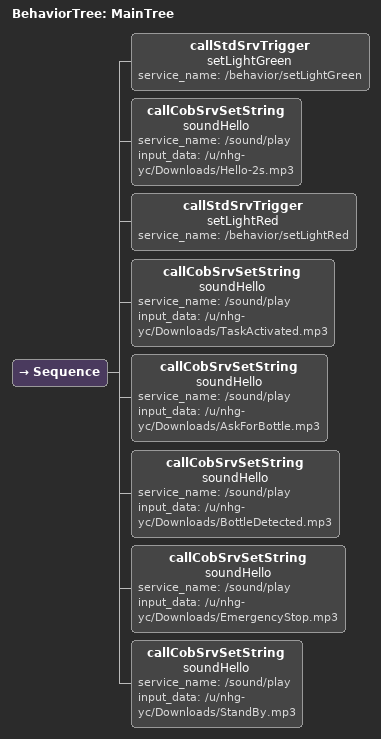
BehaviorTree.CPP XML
<root BTCPP_format="4">
    <BehaviorTree ID="MainTree">
        <Sequence>
            <callStdSrvTrigger name="setLightGreen" service_name="/behavior/setLightGreen"/>
            <callCobSrvSetString name="soundHello" service_name="/sound/play" input_data="/u/nhg-yc/Downloads/Hello-2s.mp3"/>
            <callStdSrvTrigger name="setLightRed" service_name="/behavior/setLightRed"/>
            <callCobSrvSetString name="soundHello" service_name="/sound/play" input_data="/u/nhg-yc/Downloads/TaskActivated.mp3"/>
            <callCobSrvSetString name="soundHello" service_name="/sound/play" input_data="/u/nhg-yc/Downloads/AskForBottle.mp3"/>
            <callCobSrvSetString name="soundHello" service_name="/sound/play" input_data="/u/nhg-yc/Downloads/BottleDetected.mp3"/>
            <callCobSrvSetString name="soundHello" service_name="/sound/play" input_data="/u/nhg-yc/Downloads/EmergencyStop.mp3"/>
            <callCobSrvSetString name="soundHello" service_name="/sound/play" input_data="/u/nhg-yc/Downloads/StandBy.mp3"/>
        </Sequence>
    </BehaviorTree>
</root>
